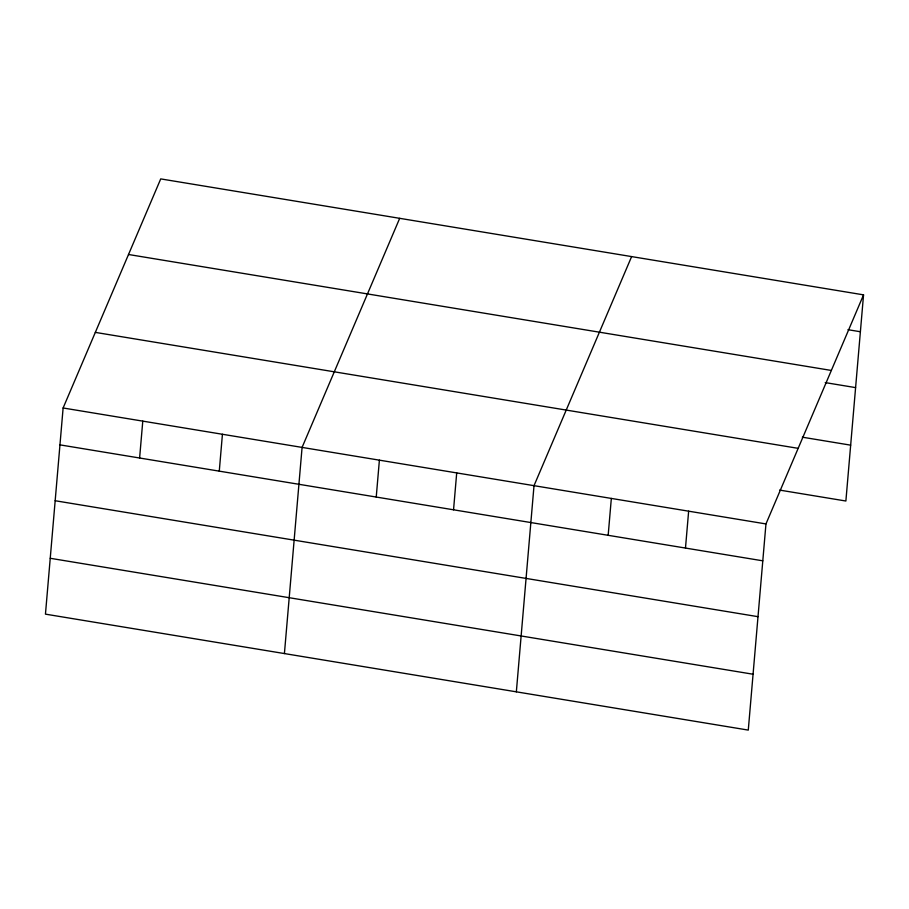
<?xml version="1.0" encoding="UTF-8"?>
<svg xmlns="http://www.w3.org/2000/svg" width="909" height="909" viewBox="0 0 909 909"><rect width="100%" height="100%" fill="white"/><g stroke="black" fill="none" stroke-linecap="round" stroke-linejoin="round"><path stroke-width="1.36" d="M63.119 407.982L45.45 614.143L748.277 730.097L765.957 523.936L863.55 294.857L160.723 178.903L63.119 407.982L765.957 523.936M139.611 458.011L142.781 421.128M219.274 471.146L222.432 434.263M284.415 653.56L302.083 447.41L399.687 218.33M376.235 497.041L379.394 460.159M453.546 509.801L456.704 472.919M516.346 691.829L534.015 485.667L631.619 256.599M608.166 535.31L611.337 498.427M685.477 548.07L688.647 511.176M863.55 294.857L845.881 501.018L779.604 490.087M847.961 329.694L860.391 331.74M128.51 254.497L831.349 370.452M825.224 382.598L855.596 387.609M802.34 437.184L850.665 445.16M95.331 332.387L798.159 448.342M59.96 444.865L762.787 560.819M55.176 500.734L758.004 616.677M50.234 558.285L753.072 674.228"/></g></svg>
